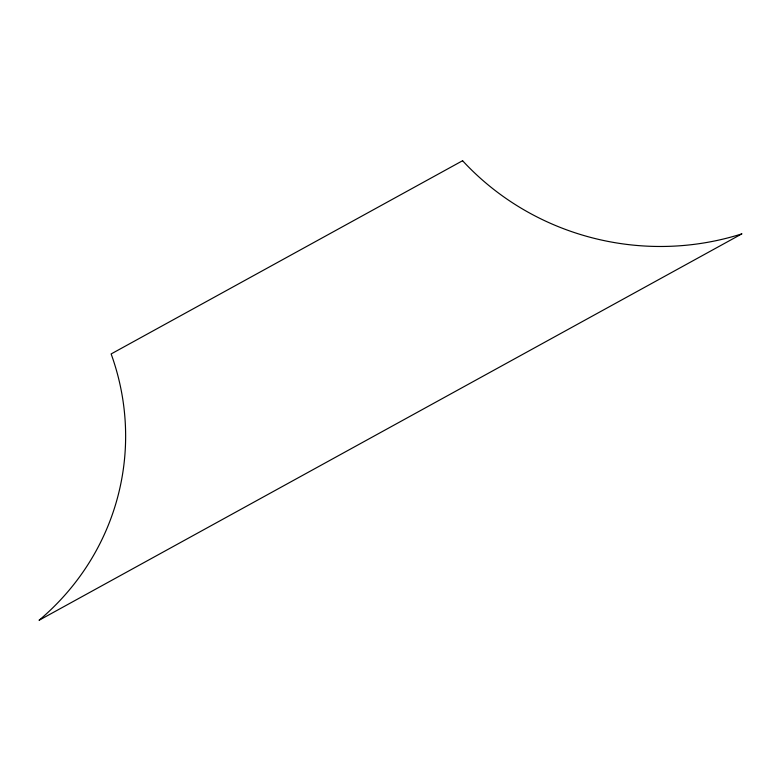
<?xml version="1.0" encoding="UTF-8"?>
<svg xmlns="http://www.w3.org/2000/svg" width="781" height="781" viewBox="0 0 781 781"><rect width="100%" height="100%" fill="white"/><g stroke="black" fill="none" stroke-linecap="round" stroke-linejoin="round"><path stroke-width="1.17" d="M462.586 160.72L111.136 353.939A260.385 248.612 9.7 0 1 39.05 620.28L741.95 233.831A260.385 248.612 9.7 0 1 462.586 160.72"/></g></svg>
